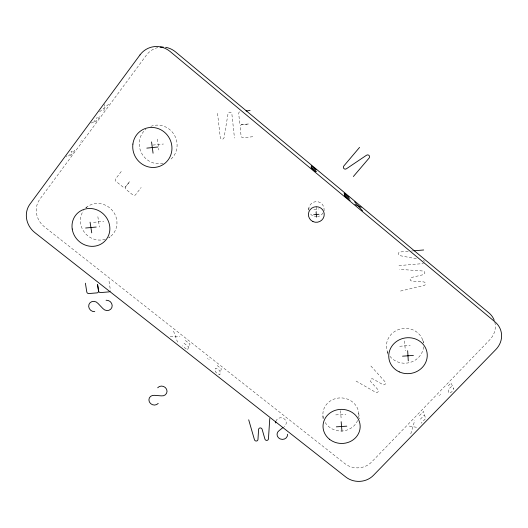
<?xml version="1.0" encoding="UTF-8"?>
<svg xmlns="http://www.w3.org/2000/svg" width="528" height="528" viewBox="0 0 528 528"><rect width="100%" height="100%" fill="white"/><g stroke="black" fill="none" stroke-linecap="round" stroke-linejoin="round"><path stroke-width="0.4" stroke-dasharray="2.64 1.98" d="M308.735 210.17L308.887 207.9M103.924 110.86L104.749 104.491M410.791 433.838L414.757 420.46M453.651 388.707L453.526 387.862C453.849 390.205 451.374 392.594 449.282 393.261L448.958 392.99C446.985 390.383 449.783 387.638 451.909 386.351L452.654 386.641L451.117 382.892L447.077 387.064M208.89 359.641L209.108 359.06M207.702 358.703L207.92 358.123M66.607 156.46L66.95 155.8M219.721 374.471L220.097 373.963L219.721 374.471C217.305 373.949 213.517 371.323 215.332 368.471L215.629 368.227C217.576 368.669 219.945 370.247 220.249 372.339L221.364 368.815L216.856 365.27M93.555 122.331L97.31 117.242M74.851 150.183L71.339 154.935L68.343 156.07C69.597 155.397 74.488 149.78 70.772 151.391M99.634 116.655L95.911 121.691L91.087 123.004M121.242 171.501L115.685 178.787A1.921 1.822 52 0 0 116.068 181.441L122.998 187.011A1.921 1.822 51 0 0 125.598 186.76L129.716 181.474L125.664 186.813A1.914 1.822 50.5 0 0 126.04 189.453L132.944 195.01A1.907 1.822 49.4 0 0 135.544 194.766L141.141 187.546M419.41 415.668L423.482 411.457L425.608 418.585L421.1 423.225M420.407 419.179L424.519 414.942M108.847 237.824L110.062 236.801M99.554 111.857L108.999 103.996M85.8 207.689L87.16 206.831M66.7 156.908L66.521 156.849M80.513 142.091L81.008 141.926M81.444 140.831L81.939 140.666M400.547 291.04L423.964 285.549A1.94 1.828 -17.2 0 0 423.766 281.926L411.814 281.074A1.934 1.835 -16.7 0 1 411.602 277.444L423.37 274.659A1.947 1.841 -18.6 0 0 423.172 271.016L399.208 269.313M152.836 145.081L163.456 144.019M252.787 136.732L243.197 137.689A1.96 1.927 75.3 0 1 241.078 135.927L240.115 126.852A1.973 1.934 77.9 0 1 241.831 124.694L248.879 123.935L241.817 124.608A1.973 1.934 78.8 0 1 239.686 122.846L238.715 113.692A1.987 1.94 80.6 0 1 240.438 111.52M93.542 222.334L103.772 221.404M313.87 209.405L318.945 208.949M408.197 251.288L400.046 251.975A1.921 1.841 -19.3 0 0 399.769 255.631L418.031 259.09M411.457 251.011L413.087 250.873M398.963 265.591L422.499 263.644A1.934 1.835 -20.2 0 0 423.357 263.353M399.716 346.262L410.223 345.497M335.749 414.889L345.886 414.229M170.207 336.362L179.949 336.197M409.306 426.096L417.061 427.383M356.083 381.077L375.619 392.291A1.848 1.709 -2.7 0 0 378.022 389.737L370.656 381.553A1.855 1.723 -2.7 0 1 373.058 378.979L382.84 384.602A1.855 1.723 -3.9 0 0 385.262 382.034L370.478 365.554M185.348 340.454L190.047 344.157L187.433 349.912L182.226 345.814M184.021 343.233L188.773 346.969M422.697 340.052L424.09 343.801M440.121 394.126L440.365 394.786M439.072 395.208L439.309 395.875M173.58 331.175L177.533 342.124M387.367 351.668L388.1 354.77M109.045 281.226L110.378 290.004A1.835 1.716 36.2 0 1 110.385 290.459M97.865 216.698L99.436 227.027M157.423 139.095L158.855 149.985M358.769 413.384L359.403 418.955M217.549 113.335L220.262 137.478A1.96 1.914 69.1 0 0 224.07 137.603L228.023 113.731A1.993 1.94 77.4 0 1 231.865 113.857L234.478 138.026M316.193 206.672L316.622 211.682M340.487 410.659L341.207 419.225M404.666 340.956L405.266 350.79M324.106 210.771L324.027 208.487A7.643 7.537 -13.8 0 0 315.77 201.65A7.643 7.537 -13.8 0 0 308.801 209.867M322.938 415.727L322.991 419.714M157.865 47.56A21.694 20.605 73.4 0 0 146.421 55.143L39.785 199.274A20.242 18.77 47.9 0 0 44.438 226.809L344.916 463.63A18.995 17.279 1.5 0 0 371.613 462.04L489.872 339.676A20.361 18.817 -16.5 0 0 494.736 321.836M323.011 212.916A7.643 7.537 -13.8 0 1 317.711 216.586M317.051 216.671A7.643 7.537 -13.8 0 1 309.487 212.388M163.066 163.284A19.536 18.737 59.8 0 1 141.398 152.797A19.536 18.737 59.8 0 1 145.886 129.268M150.81 126.357A19.536 18.737 59.8 0 1 174.55 135.346A19.536 18.737 59.8 0 1 169.666 160.222M423.548 346.804A18.632 17.404 -8.7 0 1 410.045 362.465A18.632 17.404 -8.7 0 1 389.948 356.308M387.948 353.067A18.632 17.404 -8.7 0 1 399.947 329.102A18.632 17.404 -8.7 0 1 423.43 343.009M85.965 207.814A18.876 17.734 45.7 0 1 112.952 211.207A18.876 17.734 45.7 0 1 108.781 237.653M105.257 239.25A18.876 17.734 45.7 0 1 84.414 232.34A18.876 17.734 45.7 0 1 83.411 210.725M357.628 420.479A17.972 16.566 2.2 0 1 341.821 431.02A17.972 16.566 2.2 0 1 324.859 421.938M323.466 418.572A17.972 16.566 2.2 0 1 340.25 397.907A17.972 16.566 2.2 0 1 358.486 417.707M275.88 421.304A5.287 4.871 9 0 1 283.886 418.605A5.287 4.871 9 0 1 284.242 426.551M423.225 260.126A1.934 1.835 -20.2 0 1 423.608 260.357M423.918 260.667A1.934 1.835 -20.2 0 1 424.261 261.452"/><path stroke-width="0.79" d="M269.782 418.433L268.442 438.933A1.782 1.637 10.5 0 1 264.944 439.151L262.093 429.172A1.789 1.643 11.2 0 0 258.588 429.396L257.961 439.593A1.782 1.63 11.5 0 1 254.476 439.811L248.695 419.813M359.568 147.391L343.827 165.983A1.96 1.921 -40.9 0 0 346.401 168.795L366.564 155.206A1.987 1.934 -43.1 0 1 369.131 158.044L353.364 176.517M283.087 427.469L279.061 430.663A5.273 4.831 8.8 0 0 280.216 438.953A5.273 4.831 8.8 0 0 287.536 434.234M246.068 110.939L250.094 110.524M146.817 148.124L157.813 147.028M85.622 228.01L96.208 227.053M313.698 214.757L318.952 214.289M413.899 250.807L423.68 249.982M402.534 356.182L413.411 355.403M336.329 426.835L346.804 426.169M354.981 204.541L361.185 207.306M316.1 169.759L311.335 165.792L311.243 167.079L316.45 171.415C315.77 173.257 311.038 167.29 311.065 167.726M349.054 197.201L344.177 193.142L344.731 196.007L350.13 200.501M344.447 194.542L349.371 198.64M354.625 201.841L362.525 210.817M85.397 283.206L86.79 291.951A1.835 1.703 37.3 0 0 88.829 293.548L97.033 292.875A1.835 1.709 36.9 0 0 98.531 290.981L97.568 284.559L98.604 290.974A1.835 1.709 36.7 0 0 100.643 292.578L108.874 291.898A1.835 1.716 36.2 0 0 110.048 291.284M90.083 222.182L91.733 232.855M151.562 141.933L153.061 153.206M316.1 211.933L316.549 217.107M341.161 421.681L341.966 431.31M407.662 350.711L408.276 360.855M160.156 47.164A21.694 20.605 73.4 0 1 163.264 47.065M165.587 47.309A21.694 20.605 73.4 0 1 175.553 51.909L488.941 312.913A20.361 18.817 -16.5 0 1 494.228 320.278M275.741 422.974A5.287 4.871 9 0 1 275.768 421.852M106.075 300.227A5.438 5.056 34.7 0 1 111.87 307.501A5.438 5.056 34.7 0 1 102.868 308.53L97.957 303.376A5.438 5.036 35.4 0 0 88.981 304.385A5.438 5.036 35.4 0 0 94.776 311.659M157.667 387.783A5.28 4.864 22.9 0 1 166.591 389.268A5.28 4.864 22.9 0 1 161.37 395.868L154.532 395.333A5.26 4.825 23.1 0 0 149.351 401.881A5.26 4.825 23.1 0 0 158.228 403.385M139.993 54.919L29.957 204.145A20.962 19.371 47.4 0 0 34.855 232.604L345.787 477.008A19.635 17.78 1.7 0 0 373.375 475.411L495.891 349.47A21.094 19.417 -16.1 0 0 494.98 321.849L170.194 51.566A22.513 21.344 72.7 0 0 139.993 54.919M312.946 221.575A7.92 7.795 -11.6 0 0 324.218 213.814A7.92 7.795 -11.6 0 0 311.824 208.118A7.92 7.795 -11.6 0 0 312.946 221.575M132.891 144.091A20.249 19.384 58.9 0 0 159.865 166.228A20.249 19.384 58.9 0 0 164.274 132.046A20.249 19.384 58.9 0 0 132.891 144.091M399.241 371.864A19.285 17.952 -8.3 0 0 427.238 354.407A19.285 17.952 -8.3 0 0 397.538 340.791A19.285 17.952 -8.3 0 0 399.241 371.864M72.211 229.02A19.549 18.308 45.1 0 0 102.749 242.959A19.549 18.308 45.1 0 0 97.845 210.269A19.549 18.308 45.1 0 0 72.211 229.02M329.426 439.21A18.579 17.054 2.4 0 0 359.832 429.766A18.579 17.054 2.4 0 0 335.531 410.243A18.579 17.054 2.4 0 0 329.426 439.21"/></g></svg>
